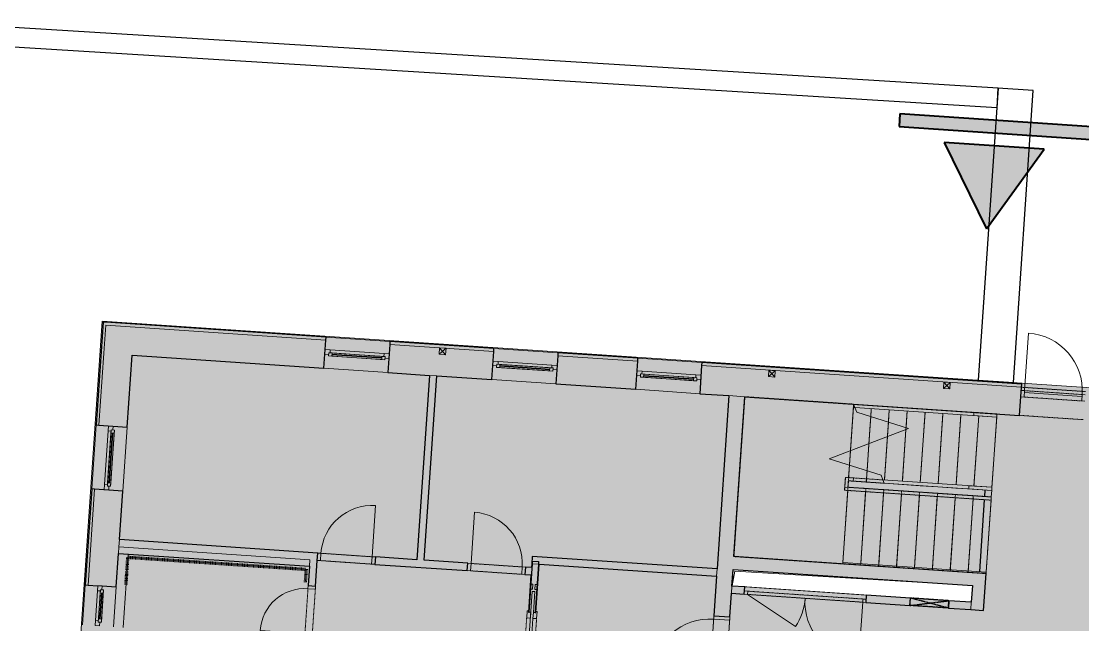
# Model space of a CAD drawing. Header units: millimetres. Extents: x -10201 to 227333, y -5874 to 72638.
# Drawn here: x 179496 to 196052, y 51600 to 61018 of the extents above; entities that cross this region are included whole.
import ezdxf

# ---------------------------------------------------------------- set-up
doc = ezdxf.new("R2010")
doc.units = ezdxf.units.MM
for name, pattern in [('HA_Dash_3mm-S1mm', [3, 2, -1]), ('HA_DashDot_2_2mm-S0_6mm', [2.2, 1, -0.6, 0, -0.6]), ('HA_DashDot_4mm-S1mm', [4, 2, -1, 0, -1])]:
    doc.linetypes.add(name, pattern=pattern)
for name, color, linetype, lineweight in [('A-AREA-____-OTLN', 9, 'Continuous', 25), ('A-DETL-____-THIN', 9, 'Continuous', 9), ('A-DETL-____-WIDE', 9, 'Continuous', 40), ('A-DETL-GENF-OTLN', 9, 'Continuous', 9), ('A-DOOR-____-MCUT', 9, 'HA_DashDot_2_2mm-S0_6mm', 9), ('A-DOOR-____-OTLN', 9, 'Continuous', 9), ('A-DOOR-FRAM-MCUT', 9, 'Continuous', 9), ('A-FLOR-____-OTLN', 9, 'Continuous', 9), ('A-FLOR-HRAL-MBND', 9, 'HA_DashDot_4mm-S1mm', 9), ('A-FLOR-HRAL-OTLN', 9, 'Continuous', 9), ('A-GENM-____-MCUT', 9, 'HA_Dash_3mm-S1mm', 25), ('A-GENM-____-OTLN', 9, 'Continuous', 9), ('A-GLAZ-____-MCUT', 9, 'Continuous', 5), ('A-GLAZ-____-OTLN', 9, 'Continuous', 5), ('A-WALL-____-MCUT', 9, 'Continuous', 25), ('A-WALL-____-OTLN', 9, 'Continuous', 9), ('I-WALL-____-MCUT', 9, 'Continuous', 25), ('I-WALL-____-OTLN', 9, 'Continuous', 9), ('M-HVAC-DUCT-OTLN', 9, 'Continuous', 9), ('S-STRS-____-MBND', 9, 'HA_DashDot_4mm-S1mm', 9), ('S-STRS-____-OTLN', 9, 'Continuous', 9)]:
    doc.layers.add(name, color=color, linetype=linetype, lineweight=lineweight)

# ---------------------------------------------------------------- blocks, each defined once
blk = doc.blocks.new('HA_DR_Single_Swing_Solid - In_BJ_800x2100-2124338-schema POHLEDU D_120_6200')
at = {"layer": 'A-DOOR-____-MCUT'}
for p, q in [((-400, 57.5), (400, 57.5)), ((-400, -57.5), (400, -57.5))]:
    blk.add_line(p, q, dxfattribs=at)
at = {"layer": 'A-DOOR-____-OTLN', "lineweight": 5}
blk.add_line((400, -857.5), (400, -57.5), dxfattribs=at)
blk.add_arc((400, -57.5), 800, 180, 270, dxfattribs=at)
at = {"layer": 'A-DOOR-FRAM-MCUT'}
for p, q in [((-400, 57.5), (-450, 57.5)), ((-400, -57.5), (-400, 57.5)), ((450, 57.5), (400, 57.5)), ((400, 57.5), (400, -57.5)), ((-450, -57.5), (-400, -57.5)), ((400, -57.5), (450, -57.5))]:
    blk.add_line(p, q, dxfattribs=at)
blk = doc.blocks.new('HA_DR_Single_Swing_Solid - In_BJ_800x2100-2124336-schema POHLEDU D_120_6200')
at = {"layer": 'A-DOOR-____-MCUT'}
for p, q in [((-400, 57.5), (400, 57.5)), ((-400, -57.5), (400, -57.5))]:
    blk.add_line(p, q, dxfattribs=at)
at = {"layer": 'A-DOOR-____-OTLN', "lineweight": 5}
blk.add_line((400, 857.5), (400, 57.5), dxfattribs=at)
blk.add_arc((400, 57.5), 800, 90, 180, dxfattribs=at)
at = {"layer": 'A-DOOR-FRAM-MCUT'}
for p, q in [((-450, 57.5), (-400, 57.5)), ((-400, 57.5), (-400, -57.5)), ((400, 57.5), (450, 57.5)), ((400, -57.5), (400, 57.5)), ((-400, -57.5), (-450, -57.5)), ((450, -57.5), (400, -57.5))]:
    blk.add_line(p, q, dxfattribs=at)
blk = doc.blocks.new('HA_DR_Single_Swing_Solid - In_BJ_700x2100-2124342-schema POHLEDU D_120_6200')
at = {"layer": 'A-DOOR-____-MCUT'}
for p, q in [((-350, 57.5), (350, 57.5)), ((-350, -57.5), (350, -57.5))]:
    blk.add_line(p, q, dxfattribs=at)
at = {"layer": 'A-DOOR-____-OTLN', "lineweight": 5}
blk.add_line((350, -757.5), (350, -57.5), dxfattribs=at)
blk.add_arc((350, -57.5), 700, 180, 270, dxfattribs=at)
at = {"layer": 'A-DOOR-FRAM-MCUT'}
for p, q in [((-350, 57.5), (-400, 57.5)), ((-350, -57.5), (-350, 57.5)), ((400, 57.5), (350, 57.5)), ((350, 57.5), (350, -57.5)), ((-400, -57.5), (-350, -57.5)), ((350, -57.5), (400, -57.5))]:
    blk.add_line(p, q, dxfattribs=at)
blk = doc.blocks.new('HA_DR_Single_SlidingToPocket_Solid - In_BJ_800x2100-2105140-schema POHLEDU D_120_6200')
at = {"layer": 'A-DOOR-____-MCUT'}
for p, q in [((-400, 78), (400, 78)), ((-400, -77), (400, -77))]:
    blk.add_line(p, q, dxfattribs=at)
at = {"layer": 'A-DOOR-____-MCUT', "linetype": 'Continuous', "lineweight": 5}
for p, q in [((820, 19), (-20, 19)), ((-20, 19), (-20, -20)), ((820, -20), (820, 19)), ((-20, -20), (400, -20)), ((492, -20), (820, -20)), ((100, -177), (-100, -177)), ((100, -177), (8, -231))]:
    blk.add_line(p, q, dxfattribs=at)
at = {"layer": 'A-DOOR-FRAM-MCUT'}
for p, q in [((-400, 78), (-500, 78)), ((-420, -20), (-420, 20)), ((-420, 20), (-400, 20)), ((-400, 20), (-400, 78)), ((512, 78), (400, 78)), ((400, 78), (400, 20)), ((400, 20), (492, 20)), ((492, 20), (492, 47)), ((512, 58), (512, 78)), ((852, 47), (852, 20)), ((852, 20), (932, 20)), ((932, 20), (932, 47)), ((-513, -57), (-513, -77)), ((-513, -77), (-400, -77)), ((-400, -20), (-420, -20)), ((-400, -77), (-400, -20)), ((492, -20), (400, -20)), ((400, -20), (400, -77)), ((400, -77), (512, -77)), ((492, -47), (492, -20)), ((512, -77), (512, -57)), ((852, -20), (852, -47)), ((932, -20), (852, -20)), ((932, -47), (932, -20))]:
    blk.add_line(p, q, dxfattribs=at)
blk = doc.blocks.new('HA_DR_Single_Swing_Solid - In_BJ_900x2100_Vstupni-2124274-schema POHLEDU D_120_6200')
at = {"layer": 'A-DOOR-____-MCUT'}
for p, q in [((-450, 125), (450, 125)), ((-450, -125), (450, -125))]:
    blk.add_line(p, q, dxfattribs=at)
at = {"layer": 'A-DOOR-____-OTLN'}
for p, q in [((-500, 125), (500, 125)), ((-500, -125), (500, -125))]:
    blk.add_line(p, q, dxfattribs=at)
at = {"layer": 'A-DOOR-____-OTLN', "lineweight": 5}
blk.add_line((450, -1025), (450, -125), dxfattribs=at)
blk.add_arc((450, -125), 900, 180, 270, dxfattribs=at)
at = {"layer": 'A-DOOR-FRAM-MCUT'}
for p, q in [((-450, 125), (-500, 125)), ((-450, -125), (-450, 125)), ((500, 125), (450, 125)), ((450, 125), (450, -125)), ((-500, -125), (-450, -125)), ((450, -125), (500, -125))]:
    blk.add_line(p, q, dxfattribs=at)
blk = doc.blocks.new('HA_WD_SinglePanel - 1000x1500-1670803-schema POHLEDU D_120_6200')
at = {"layer": 'A-GLAZ-____-MCUT'}
for p, q in [((-420, 70), (-500, 70)), ((-500, 0), (-440, 0)), ((-440, -25), (-440, 25)), ((-440, 25), (-390, 25)), ((-420, 25), (-420, 70)), ((-390, 25), (-390, -25)), ((390, 5), (-390, 5)), ((390, -25), (390, 25)), ((390, 25), (440, 25)), ((500, 70), (420, 70)), ((420, 70), (420, 25)), ((440, 25), (440, -25)), ((440, 0), (500, 0)), ((-390, -25), (-440, -25)), ((390, -5), (-390, -5)), ((440, -25), (390, -25))]:
    blk.add_line(p, q, dxfattribs=at)
at = {"layer": 'A-GLAZ-____-OTLN'}
for p, q in [((440, 25), (-440, 25)), ((-440, -25), (-440, 25)), ((420, 70), (-420, 70)), ((390, 25), (-390, 25)), ((440, 25), (440, -25)), ((-440, -25), (440, -25)), ((390, -25), (-390, -25))]:
    blk.add_line(p, q, dxfattribs=at)
blk = doc.blocks.new('HA_WD_SinglePanel - 625x1000-1670806-schema POHLEDU D_120_6200')
at = {"layer": 'A-GLAZ-____-MCUT'}
for p, q in [((-313, 70), (-313, 0)), ((-233, 70), (-313, 70)), ((-313, 0), (-253, 0)), ((-253, -25), (-253, 25)), ((-253, 25), (-203, 25)), ((-233, 25), (-233, 70)), ((-203, 25), (-203, -25)), ((202, 5), (-203, 5)), ((202, -25), (202, 25)), ((202, 25), (252, 25)), ((312, 70), (232, 70)), ((232, 70), (232, 25)), ((252, 25), (252, -25)), ((252, 0), (312, 0)), ((312, 0), (312, 70)), ((-203, -25), (-253, -25)), ((202, -5), (-203, -5)), ((252, -25), (202, -25))]:
    blk.add_line(p, q, dxfattribs=at)
at = {"layer": 'A-GLAZ-____-OTLN'}
for p, q in [((252, 25), (-253, 25)), ((-253, -25), (-253, 25)), ((232, 70), (-233, 70)), ((202, 25), (-203, 25)), ((252, 25), (252, -25)), ((-253, -25), (252, -25)), ((202, -25), (-203, -25))]:
    blk.add_line(p, q, dxfattribs=at)
blk = doc.blocks.new('Top Rail Type - Top Rail_Internal_-1408388-schema POHLEDU D_120_6200')
at = {"layer": 'A-FLOR-HRAL-OTLN'}
for p, q in [((6781, 55452), (6781, 55502)), ((6781, 55502), (7141, 55502)), ((7141, 55502), (7141, 55452)), ((7141, 55452), (6781, 55452))]:
    blk.add_line(p, q, dxfattribs=at)
blk = doc.blocks.new('Top Rail Type - Top Rail_Internal_-V45-schema POHLEDU D_120_6200')
at = {"layer": 'A-FLOR-HRAL-MBND'}
for p, q in [((4901, 55452), (4901, 55502)), ((4901, 55502), (4901, 55502)), ((4924, 55452), (4901, 55452))]:
    blk.add_line(p, q, dxfattribs=at)
at = {"layer": 'A-FLOR-HRAL-OTLN'}
for p, q in [((4901, 55502), (4924, 55452)), ((7141, 55502), (4901, 55502)), ((7141, 55452), (7141, 55502)), ((7141, 55452), (4924, 55452))]:
    blk.add_line(p, q, dxfattribs=at)
blk = doc.blocks.new('Top Rail Type - Top Rail_Internal_-1408404-schema POHLEDU D_120_6200')
at = {"layer": 'A-FLOR-HRAL-OTLN'}
for p, q in [((6781, 54303), (6781, 54353)), ((6781, 54353), (7141, 54353)), ((7141, 54303), (6781, 54303)), ((7141, 54353), (7141, 54303))]:
    blk.add_line(p, q, dxfattribs=at)
blk = doc.blocks.new('Top Rail Type - Top Rail_Internal_-V46-schema POHLEDU D_120_6200')
at = {"layer": 'A-FLOR-HRAL-MBND'}
for p, q in [((4850, 54353), (4850, 54152)), ((4975, 54353), (4850, 54353)), ((4900, 54303), (4900, 54202)), ((4975, 54303), (4900, 54303)), ((5437, 54353), (4975, 54353)), ((5460, 54303), (4975, 54303)), ((4850, 54152), (7141, 54152)), ((4900, 54202), (7141, 54202)), ((7141, 54202), (7141, 54152))]:
    blk.add_line(p, q, dxfattribs=at)
at = {"layer": 'A-FLOR-HRAL-OTLN'}
for p, q in [((5437, 54353), (5460, 54303)), ((7141, 54353), (5437, 54353)), ((7141, 54303), (5460, 54303)), ((7141, 54303), (7141, 54353))]:
    blk.add_line(p, q, dxfattribs=at)
blk = doc.blocks.new('HA_GM_Shaft_Rectangle - Default-2031605-schema POHLEDU D_120_6200')
at = {"layer": 'A-DETL-GENF-OTLN'}
for p, q in [((26, -26), (3740, 0)), ((0, -260), (26, -26))]:
    blk.add_line(p, q, dxfattribs=at)
at = {"layer": 'A-GENM-____-OTLN'}
for p, q in [((0, -260), (0, 0)), ((0, 0), (3740, 0)), ((3740, 0), (3740, -260)), ((3740, -260), (0, -260))]:
    blk.add_line(p, q, dxfattribs=at)
blk = doc.blocks.new('HA_GM_Tiling_LineBased - Generic Tiles-2043970-schema POHLEDU D_120_6200')
at = {"layer": 'A-GENM-____-OTLN', "linetype": 'HA_DashDot_4mm-S1mm', "lineweight": 80}
blk.add_line((50, -50), (475, -50), dxfattribs=at)
blk = doc.blocks.new('HA_GM_Tiling_LineBased - Generic Tiles-2044023-schema POHLEDU D_120_6200')
at = {"layer": 'A-GENM-____-OTLN', "linetype": 'HA_DashDot_4mm-S1mm', "lineweight": 80}
blk.add_line((50, -50), (2835, -50), dxfattribs=at)
blk = doc.blocks.new('HA_GM_Tiling_LineBased - Generic Tiles-2043971-schema POHLEDU D_120_6200')
at = {"layer": 'A-GENM-____-OTLN', "linetype": 'HA_DashDot_4mm-S1mm', "lineweight": 80}
blk.add_line((50, -50), (250, -50), dxfattribs=at)
blk = doc.blocks.new('HA_DR_Single_Swing_Solid_ButtFrame - In_FAS_900x2350_Unik-2005942-schema POHLEDU D_120_6200')
at = {"layer": 'A-DOOR-____-MCUT'}
for p, q in [((-450, -70), (450, -70)), ((-450, -170), (450, -170))]:
    blk.add_line(p, q, dxfattribs=at)
at = {"layer": 'A-DOOR-____-OTLN', "linetype": 'HA_DashDot_2_2mm-S0_6mm'}
for p, q in [((500, 220), (-500, 220)), ((500, -220), (-500, -220))]:
    blk.add_line(p, q, dxfattribs=at)
at = {"layer": 'A-DOOR-____-OTLN', "lineweight": 5}
blk.add_line((450, -1070), (450, -170), dxfattribs=at)
blk.add_arc((450, -170), 900, 180, 270, dxfattribs=at)
at = {"layer": 'A-DOOR-FRAM-MCUT'}
for p, q in [((-450, -70), (-500, -70)), ((-450, -170), (-450, -70)), ((500, -70), (450, -70)), ((450, -70), (450, -170)), ((-500, -170), (-450, -170)), ((450, -170), (500, -170))]:
    blk.add_line(p, q, dxfattribs=at)
blk = doc.blocks.new('HA_DR_Double_Swing_Solid_wCasing - In_1800x2100_900-1873957-schema POHLEDU D_120_6200')
at = {"layer": 'A-DOOR-____-MCUT'}
for p, q in [((-900, -7), (900, -7)), ((-900, -57), (900, -57))]:
    blk.add_line(p, q, dxfattribs=at)
at = {"layer": 'A-DOOR-____-OTLN', "lineweight": 5}
for p, q in [((-121, -507), (-900, -57)), ((900, -957), (900, -57))]:
    blk.add_line(p, q, dxfattribs=at)
for centre, start, end in [((-900, -57), 330, 360), ((900, -57), 180, 270)]:
    blk.add_arc(centre, 900, start, end, dxfattribs=at)
at = {"layer": 'A-DOOR-FRAM-MCUT'}
for p, q in [((-900, -7), (-950, -7)), ((-950, -57), (-900, -57)), ((-900, -57), (-900, -7)), ((950, -7), (900, -7)), ((900, -7), (900, -57)), ((900, -57), (950, -57))]:
    blk.add_line(p, q, dxfattribs=at)
blk = doc.blocks.new('HA_GM_Opening_Rectangle_WallBased - Default-2069058-schema POHLEDU D_120_6200')
at = {"layer": 'A-GENM-____-MCUT'}
for p, q in [((425, 57.5), (-175, -57.5)), ((-175, 57.5), (425, -57.5)), ((-175, 57.5), (-175, -57.5)), ((-175, 57.5), (425, 57.5)), ((425, 57.5), (425, -57.5)), ((-175, -57.5), (425, -57.5))]:
    blk.add_line(p, q, dxfattribs=at)
blk = doc.blocks.new('185-01_OBJEKT B_Central_rvt-5-schema POHLEDU D_120_6200')
at = {"layer": 'A-AREA-____-OTLN'}
for p, q in [((10695, 53601), (10702, 53701)), ((10615, 52429), (10691, 53551))]:
    blk.add_line(p, q, dxfattribs=at)
at = {"layer": 'A-FLOR-____-OTLN'}
for p, q in [((6952, 55158), (8648, 55043)), ((12209, 55163), (11311, 55224)), ((10801, 53695), (10795, 53594)), ((10791, 53545), (10715, 52422)), ((8846, 52063), (6951, 52192))]:
    blk.add_line(p, q, dxfattribs=at)
at = {"layer": 'A-WALL-____-MCUT'}
for p, q in [((-3057, 56324), (-3166, 54718)), ((-3012, 56321), (-3057, 56324)), ((420, 56088), (-3012, 56321)), ((387, 55604), (417, 56043)), ((417, 56043), (420, 56088)), ((1414, 55975), (1384, 55536)), ((1417, 56020), (1414, 55975)), ((3039, 55910), (1417, 56020)), ((-2683, 54685), (-2606, 55807)), ((-2606, 55807), (387, 55604)), ((3006, 55426), (3036, 55865)), ((3036, 55865), (3039, 55910)), ((4033, 55798), (4003, 55359)), ((4036, 55843), (4033, 55798)), ((5283, 55758), (4036, 55843)), ((5251, 55274), (5280, 55713)), ((5280, 55713), (5283, 55758)), ((6278, 55645), (6248, 55206)), ((6281, 55690), (6278, 55645)), ((11270, 55352), (6281, 55690)), ((1384, 55536), (2033, 55492)), ((2148, 55485), (3006, 55426)), ((4003, 55359), (5251, 55274)), ((11237, 54868), (11267, 55307)), ((11267, 55307), (11270, 55352)), ((6248, 55206), (6702, 55176)), ((6952, 55159), (11237, 54868)), ((-3166, 54718), (-3121, 54715)), ((-3121, 54715), (-2683, 54685)), ((-3234, 53720), (-3336, 52223)), ((-3189, 53717), (-3234, 53720)), ((-2750, 53687), (-3189, 53717)), ((-2802, 52929), (-2750, 53687)), ((-2852, 52191), (-2816, 52714)), ((-3336, 52223), (-3291, 52220)), ((-3291, 52220), (-3141, 52210)), ((-3071, 52206), (-2852, 52191))]:
    blk.add_line(p, q, dxfattribs=at)
at = {"layer": 'A-WALL-____-MCUT', "lineweight": 9}
for p, q in [((-3016, 56276), (-3045, 55837)), ((-3045, 55837), (-3016, 56276)), ((417, 56043), (-3016, 56276)), ((-3016, 56276), (417, 56043)), ((3036, 55865), (1414, 55975)), ((1414, 55975), (3036, 55865)), ((-3045, 55837), (-3121, 54715)), ((-3121, 54715), (-3045, 55837)), ((5280, 55713), (4033, 55798)), ((4033, 55798), (5280, 55713)), ((11267, 55307), (6278, 55645)), ((6278, 55645), (11267, 55307)), ((2148, 55485), (2033, 55492)), ((6952, 55159), (6702, 55176)), ((-3189, 53717), (-3291, 52220)), ((-3291, 52220), (-3189, 53717)), ((-2809, 52814), (-2816, 52714)), ((-2802, 52929), (-2809, 52814)), ((-2809, 52814), (169, 52612)), ((169, 52612), (-2809, 52814)), ((162, 52512), (169, 52612)), ((6511, 52357), (6519, 52472)), ((6751, 52205), (6743, 52091)), ((10475, 51837), (10483, 51952))]:
    blk.add_line(p, q, dxfattribs=at)
at = {"layer": 'A-WALL-____-OTLN'}
for p, q in [((420, 56088), (1417, 56020)), ((3039, 55910), (4036, 55843)), ((5283, 55758), (6281, 55690)), ((1384, 55536), (387, 55604)), ((4003, 55359), (3006, 55426)), ((11267, 55307), (12264, 55239)), ((6248, 55206), (5251, 55274)), ((12209, 55163), (11311, 55224)), ((-3234, 53720), (-3166, 54718)), ((-2683, 54685), (-2750, 53687)), ((-3378, 51600), (-3336, 52223)), ((-2852, 52191), (-2894, 51567))]:
    blk.add_line(p, q, dxfattribs=at)
at = {"layer": 'I-WALL-____-MCUT'}
for p, q in [((2033, 55492), (1838, 52614)), ((1952, 52606), (2148, 55485)), ((6702, 55176), (6519, 52472)), ((6782, 52664), (6952, 55159)), ((291, 52719), (-2802, 52929)), ((-2816, 52714), (162, 52512)), ((283, 52604), (291, 52719)), ((1189, 52658), (1181, 52543)), ((1838, 52614), (1189, 52658)), ((3635, 52667), (3628, 52553)), ((6519, 52472), (3635, 52667)), ((10514, 52411), (6782, 52664)), ((162, 52512), (142, 52213)), ((256, 52205), (283, 52604)), ((1181, 52543), (2623, 52445)), ((2631, 52560), (1952, 52606)), ((2623, 52445), (2631, 52560)), ((3529, 52499), (3521, 52385)), ((3624, 52493), (3529, 52499)), ((3586, 51796), (3638, 52552)), ((3628, 52553), (3624, 52493)), ((3638, 52552), (3640, 52594)), ((3640, 52594), (3735, 52588)), ((3732, 52546), (3681, 51790)), ((3691, 51789), (3742, 52545)), ((3735, 52588), (3732, 52546)), ((3742, 52545), (6511, 52357)), ((3521, 52385), (3616, 52378)), ((3616, 52378), (3576, 51797)), ((6511, 52357), (6469, 51738)), ((6751, 52205), (6769, 52465)), ((6769, 52465), (10500, 52212)), ((10713, 52398), (10514, 52411)), ((10674, 51824), (10713, 52398)), ((142, 52213), (256, 52205)), ((6951, 52192), (6751, 52205)), ((6943, 52077), (6951, 52192)), ((10500, 52212), (10483, 51952)), ((6718, 51722), (6743, 52091)), ((6743, 52091), (6943, 52077)), ((8846, 52063), (8839, 51948)), ((9535, 52016), (8846, 52063)), ((9527, 51902), (9535, 52016)), ((8839, 51948), (9527, 51902)), ((10133, 51976), (10126, 51861)), ((10126, 51861), (10475, 51837)), ((10483, 51952), (10133, 51976)), ((10475, 51837), (10674, 51824)), ((3576, 51797), (3586, 51796)), ((3681, 51790), (3691, 51789)), ((6469, 51738), (6718, 51722))]:
    blk.add_line(p, q, dxfattribs=at)
at = {"layer": 'I-WALL-____-OTLN'}
for p, q in [((-2667, 52704), (-2744, 51557)), ((341, 52716), (1139, 52661)), ((1131, 52547), (333, 52601)), ((2681, 52557), (3479, 52503)), ((3732, 52546), (3638, 52552)), ((3471, 52388), (2673, 52442)), ((-2894, 51567), (-2852, 52191)), ((6951, 52192), (8846, 52063)), ((8789, 51952), (6993, 52074)), ((9535, 52016), (10133, 51976)), ((10126, 51861), (9527, 51902))]:
    blk.add_line(p, q, dxfattribs=at)
at = {"layer": 'M-HVAC-DUCT-OTLN', "lineweight": 5}
for p, q in [((2186, 55821), (2192, 55920)), ((2292, 55914), (2186, 55821)), ((2285, 55814), (2186, 55821)), ((2285, 55814), (2192, 55920)), ((2192, 55920), (2292, 55914)), ((2292, 55914), (2285, 55814)), ((7319, 55472), (7326, 55572)), ((7425, 55565), (7319, 55472)), ((7419, 55465), (7319, 55472)), ((7419, 55465), (7326, 55572)), ((7326, 55572), (7425, 55565)), ((7425, 55565), (7419, 55465)), ((10047, 55287), (10054, 55387)), ((10154, 55380), (10047, 55287)), ((10147, 55280), (10054, 55387)), ((10054, 55387), (10154, 55380)), ((10154, 55380), (10147, 55280)), ((10147, 55280), (10047, 55287))]:
    blk.add_line(p, q, dxfattribs=at)
at = {"layer": 'S-STRS-____-MBND'}
for p, q in [((6952, 55159), (6782, 52664)), ((8648, 55043), (6952, 55159)), ((8598, 54315), (8648, 55043)), ((8598, 54315), (8648, 55043)), ((8648, 55043), (8648, 55043)), ((8887, 54426), (8915, 54851)), ((8887, 54426), (8915, 54851)), ((9175, 54537), (9190, 54764)), ((9175, 54537), (9190, 54764)), ((9463, 54649), (9465, 54677)), ((9463, 54649), (9465, 54677)), ((8567, 53846), (8583, 54088)), ((8567, 53846), (8583, 54088)), ((8846, 53827), (8858, 54001)), ((8846, 53827), (8858, 54001)), ((8560, 53746), (8567, 53846)), ((9125, 53808), (8567, 53846)), ((8560, 53746), (8478, 52549)), ((8560, 53746), (8478, 52549)), ((8560, 53746), (10795, 53595)), ((8839, 53728), (8758, 52530)), ((8839, 53728), (8758, 52530)), ((9118, 53709), (9037, 52511)), ((9118, 53709), (9037, 52511)), ((9398, 53690), (9317, 52492)), ((9398, 53690), (9317, 52492)), ((9677, 53671), (9596, 52473)), ((9677, 53671), (9596, 52473)), ((9957, 53652), (9875, 52454)), ((9957, 53652), (9875, 52454)), ((10236, 53633), (10155, 52435)), ((10236, 53633), (10155, 52435)), ((10515, 53614), (10434, 52416)), ((10515, 53614), (10434, 52416)), ((10795, 53595), (10713, 52398)), ((6782, 52664), (8478, 52549)), ((8478, 52549), (10713, 52398))]:
    blk.add_line(p, q, dxfattribs=at)
at = {"layer": 'S-STRS-____-MBND', "linetype": 'Continuous', "lineweight": 5}
for p, q in [((8668, 54992), (8696, 54920)), ((8696, 54920), (9504, 54664)), ((9504, 54664), (8269, 54187)), ((8269, 54187), (9077, 53932)), ((9077, 53932), (9105, 53860))]:
    blk.add_line(p, q, dxfattribs=at)
at = {"layer": 'S-STRS-____-OTLN', "linetype": 'HA_DashDot_4mm-S1mm'}
for p, q in [((8915, 54851), (8924, 54974)), ((9190, 54764), (9203, 54955)), ((9465, 54677), (9482, 54936)), ((9687, 53821), (9762, 54917)), ((9967, 53802), (10041, 54898)), ((10246, 53783), (10321, 54879)), ((10525, 53764), (10600, 54860)), ((10805, 53745), (10879, 54842)), ((9408, 53840), (9463, 54649)), ((9129, 53859), (9175, 54537)), ((8583, 54088), (8598, 54315)), ((8858, 54001), (8887, 54426))]:
    blk.add_line(p, q, dxfattribs=at)
at = {"layer": 'S-STRS-____-OTLN'}
for p, q in [((8915, 54851), (8924, 54974)), ((9190, 54764), (9203, 54955)), ((9465, 54677), (9482, 54936)), ((9687, 53821), (9762, 54917)), ((9967, 53802), (10041, 54898)), ((10246, 53783), (10321, 54879)), ((10525, 53764), (10600, 54860)), ((10805, 53745), (10879, 54842)), ((9408, 53840), (9463, 54649)), ((9129, 53859), (9175, 54537)), ((8583, 54088), (8598, 54315)), ((8858, 54001), (8887, 54426)), ((9125, 53808), (9125, 53808)), ((9405, 53789), (9125, 53808)), ((9684, 53770), (9405, 53789)), ((9963, 53751), (9684, 53770)), ((10243, 53732), (9963, 53751)), ((10522, 53714), (10243, 53732)), ((10801, 53695), (10522, 53714))]:
    blk.add_line(p, q, dxfattribs=at)
at = {"layer": 'A-DOOR-____-OTLN', "lineweight": 9}
for name, p, rotation in [('HA_DR_Single_Swing_Solid_ButtFrame - In_FAS_900x2350_Unik-2005942-schema POHLEDU D_120_6200', (11751, 55053), 176.1172724189429), ('HA_DR_Single_Swing_Solid - In_BJ_800x2100-2124336-schema POHLEDU D_120_6200', (736, 52631), 356.1172724189428), ('HA_DR_Single_Swing_Solid - In_BJ_800x2100-2124338-schema POHLEDU D_120_6200', (3076, 52472), 176.1172724189429), ('HA_DR_Single_Swing_Solid - In_BJ_700x2100-2124342-schema POHLEDU D_120_6200', (172, 51810), 266.1172724189429), ('HA_DR_Single_SlidingToPocket_Solid - In_BJ_800x2100-2105140-schema POHLEDU D_120_6200', (3600, 51302), 86.1172724189423), ('HA_DR_Double_Swing_Solid_wCasing - In_1800x2100_900-1873957-schema POHLEDU D_120_6200', (7895, 52070), 356.1172724189428), ('HA_DR_Single_Swing_Solid - In_BJ_900x2100_Vstupni-2124274-schema POHLEDU D_120_6200', (6560, 51231), 266.1172724189429)]:
    blk.add_blockref(name, p, dxfattribs=dict(at, rotation=rotation))
at = {"layer": 'A-FLOR-HRAL-OTLN', "lineweight": 9, "rotation": 356.1172724189431}
for name in ['Top Rail Type - Top Rail_Internal_-V45-schema POHLEDU D_120_6200', 'Top Rail Type - Top Rail_Internal_-1408388-schema POHLEDU D_120_6200', 'Top Rail Type - Top Rail_Internal_-V46-schema POHLEDU D_120_6200', 'Top Rail Type - Top Rail_Internal_-1408404-schema POHLEDU D_120_6200']:
    blk.add_blockref(name, (0, 0), dxfattribs=at)
at = {"layer": 'A-GENM-____-OTLN', "lineweight": 9}
for name, p, rotation in [('HA_GM_Tiling_LineBased - Generic Tiles-2043970-schema POHLEDU D_120_6200', (-2752, 52184), 86.117272418943), ('HA_GM_Tiling_LineBased - Generic Tiles-2044023-schema POHLEDU D_120_6200', (-2716, 52708), 356.1172724189429), ('HA_GM_Tiling_LineBased - Generic Tiles-2043971-schema POHLEDU D_120_6200', (162, 52512), 266.117272418943), ('HA_GM_Shaft_Rectangle - Default-2031605-schema POHLEDU D_120_6200', (6769, 52465), 356.1172724189424), ('HA_GM_Opening_Rectangle_WallBased - Default-2069058-schema POHLEDU D_120_6200', (9955, 51930), 176.1172724189429)]:
    blk.add_blockref(name, p, dxfattribs=dict(at, rotation=rotation))
at = {"layer": 'A-GLAZ-____-OTLN', "lineweight": 9}
for name, p, rotation in [('HA_WD_SinglePanel - 1000x1500-1670803-schema POHLEDU D_120_6200', (901, 55790), 356.1172724189428), ('HA_WD_SinglePanel - 1000x1500-1670803-schema POHLEDU D_120_6200', (3520, 55612), 356.1172724189428), ('HA_WD_SinglePanel - 1000x1500-1670803-schema POHLEDU D_120_6200', (5764, 55460), 356.1172724189428), ('HA_WD_SinglePanel - 1000x1500-1670803-schema POHLEDU D_120_6200', (-2936, 54201), 86.11727241894292), ('HA_WD_SinglePanel - 625x1000-1670806-schema POHLEDU D_120_6200', (-3092, 51894), 86.11727241894292)]:
    blk.add_blockref(name, p, dxfattribs=dict(at, rotation=rotation))
blk = doc.blocks.new('HA_GM_Shaft_Rectangle - Default-2321896-schema POHLEDU D_120_6200')
at = {"layer": 'A-DETL-GENF-OTLN'}
for p, q in [((26, -26), (3740, 0)), ((0, -260), (26, -26))]:
    blk.add_line(p, q, dxfattribs=at)
at = {"layer": 'A-GENM-____-OTLN'}
blk.add_line((2100, -260), (200, -260), dxfattribs=at)
blk = doc.blocks.new('Top Rail Type - Top Rail_Internal_-1408601-schema POHLEDU D_120_6200')
at = {"layer": 'A-FLOR-HRAL-OTLN'}
for p, q in [((8644, 54993), (8648, 55043)), ((8668, 54992), (8644, 54993))]:
    blk.add_line(p, q, dxfattribs=at)
blk = doc.blocks.new('Top Rail Type - Top Rail_Internal_-1408617-schema POHLEDU D_120_6200')
at = {"layer": 'A-FLOR-HRAL-OTLN'}
for p, q in [((8511, 53775), (8520, 53900)), ((8520, 53900), (8644, 53891)), ((8566, 53847), (8561, 53772)), ((8641, 53842), (8566, 53847)), ((8644, 53891), (8641, 53842)), ((8509, 53749), (8506, 53700)), ((8506, 53700), (8509, 53749)), ((10791, 53545), (8506, 53700)), ((8509, 53749), (8511, 53775)), ((8509, 53749), (10795, 53594)), ((8561, 53772), (8559, 53746)), ((10795, 53594), (10791, 53545))]:
    blk.add_line(p, q, dxfattribs=at)
blk = doc.blocks.new('Top Rail Type - Top Rail_Internal_-V41-schema POHLEDU D_120_6200')
at = {"layer": 'A-FLOR-HRAL-OTLN'}
for p, q in [((8520, 53900), (8509, 53749)), ((8644, 53891), (8520, 53900)), ((8566, 53847), (8559, 53746)), ((8641, 53842), (8566, 53847)), ((8506, 53700), (10791, 53545)), ((8559, 53746), (10795, 53594)), ((10795, 53594), (10791, 53545))]:
    blk.add_line(p, q, dxfattribs=at)
blk = doc.blocks.new('Top Rail Type - Top Rail_Internal_-2229680-schema POHLEDU D_120_6200')
at = {"layer": 'A-FLOR-HRAL-OTLN'}
for p, q in [((8478, 52549), (8480, 52574)), ((8480, 52574), (10715, 52422)), ((10715, 52422), (10713, 52398))]:
    blk.add_line(p, q, dxfattribs=at)
blk = doc.blocks.new('Top Rail Type - Top Rail_Internal_-V54-schema POHLEDU D_120_6200')
at = {"layer": 'A-FLOR-HRAL-OTLN'}
for p, q in [((8480, 52574), (8478, 52549)), ((8480, 52574), (10715, 52422)), ((10715, 52422), (10713, 52398))]:
    blk.add_line(p, q, dxfattribs=at)

msp = doc.modelspace()

# ---------------------------------------------------------------- hatches: boundary and pattern name
at = {"layer": 'A-DETL-GENF-OTLN'}
h = msp.add_hatch(color=161, dxfattribs=at)
h.paths.add_polyline_path([(194550, 57780), (195449, 59021), (193889, 59127), (194421, 58042)])
h.paths.add_polyline_path([(196179, 59172), (196193, 59371), (193200, 59575), (193186, 59375), (195279, 59233)])
h = msp.add_hatch(color=7, dxfattribs=at)
h.paths.add_polyline_path([(207951, 42016), (208791, 54446), (180758, 56340), (179915, 43919), (207937, 42017)])
h.paths.add_polyline_path([(207865, 48136), (207117, 48194), (207155, 48755), (207904, 48704), (207869, 48186)])
h.paths.add_polyline_path([(202092, 48953), (202043, 48965), (202083, 49555), (202133, 49552), (202092, 48954)])
h.paths.add_polyline_path([(208374, 49129), (208374, 49128), (208363, 49121)])
h.paths.add_polyline_path([(201928, 48965), (201484, 48995), (201524, 49593), (201968, 49563), (201930, 48994)])
h.paths.add_polyline_path([(199639, 49135), (199340, 49155), (199379, 49739), (199679, 49719), (199640, 49155)])
h.paths.add_polyline_path([(194914, 49441), (194500, 49469), (194540, 50067), (194954, 50031), (194937, 49785)])
h.paths.add_polyline_path([(194250, 49486), (193836, 49514), (193877, 50112), (194291, 50084), (194252, 49514)])
h.paths.add_polyline_path([(189397, 49830), (189113, 49849), (189153, 50433), (189437, 50406), (189399, 49849)])
h.paths.add_polyline_path([(181562, 49936), (180828, 49986), (180876, 50569), (181601, 50512), (181565, 49986)])
h.paths.add_polyline_path([(187282, 49974), (186824, 50013), (186863, 50588), (187322, 50557), (187284, 50005)])
h.paths.add_polyline_path([(186709, 50013), (186419, 50032), (186459, 50616), (186748, 50588), (186710, 50032)])
h.paths.add_polyline_path([(197375, 51744), (196507, 51803), (196565, 52521), (197424, 52455), (197379, 51803)])
h.paths.add_polyline_path([(194312, 51952), (190581, 52212), (190599, 52465), (194330, 52205), (194329, 52198)])
h.paths.add_polyline_path([(198596, 53997), (198596, 53998), (198624, 54417)])
h.paths.add_polyline_path([(194712, 54892), (194712, 54892), (194504, 54906)])

# ---------------------------------------------------------------- linework, layer by layer
at = {"layer": 'A-DETL-____-THIN'}
for p, q in [((180758, 56340), (179915, 43919)), ((208791, 54446), (180758, 56340))]:
    msp.add_line(p, q, dxfattribs=at)
at = {"layer": 'A-DETL-____-WIDE'}
for p, q in [((193200, 59575), (193186, 59375)), ((196193, 59371), (193200, 59575)), ((193186, 59375), (196179, 59172)), ((195449, 59021), (193889, 59127)), ((193889, 59127), (194550, 57780)), ((194550, 57780), (195449, 59021))]:
    msp.add_line(p, q, dxfattribs=at)
at = {"layer": 'A-WALL-____-MCUT'}
for p, q in [((194730, 59972), (177798, 61018)), ((177778, 60719), (194710, 59673)), ((194730, 59972), (194421, 55415)), ((194729, 59972), (194710, 59673)), ((195279, 59937), (194729, 59972)), ((194970, 55378), (195279, 59937)), ((194421, 55415), (194970, 55378))]:
    msp.add_line(p, q, dxfattribs=at)
at = {"layer": 'S-STRS-____-OTLN'}
for p, q in [((192428, 54315), (192474, 54993)), ((192716, 54426), (192745, 54851)), ((193005, 54537), (193020, 54764)), ((193293, 54649), (193295, 54677)), ((192400, 53897), (192413, 54088)), ((192676, 53827), (192687, 54001)), ((192390, 53746), (192396, 53846)), ((192676, 53827), (192396, 53846)), ((192955, 53808), (192676, 53827)), ((192386, 53696), (192310, 52574)), ((192390, 53746), (192669, 53728)), ((192665, 53677), (192589, 52555)), ((192669, 53728), (192948, 53709)), ((192945, 53658), (192869, 52536)), ((192948, 53709), (193228, 53690)), ((193224, 53639), (193148, 52517)), ((193228, 53690), (193507, 53671)), ((193507, 53671), (193786, 53652)), ((193786, 53652), (194066, 53633)), ((193504, 53620), (193427, 52498)), ((193783, 53601), (193707, 52479)), ((194062, 53582), (193986, 52460)), ((194066, 53633), (194345, 53614)), ((194342, 53563), (194265, 52441)), ((194345, 53614), (194624, 53595)), ((194621, 53545), (194545, 52422))]:
    msp.add_line(p, q, dxfattribs=at)
at = {"layer": 'S-STRS-____-OTLN', "linetype": 'HA_DashDot_4mm-S1mm'}
for p, q in [((192428, 54315), (192474, 54993)), ((192716, 54426), (192745, 54851)), ((193005, 54537), (193020, 54764)), ((193293, 54649), (193295, 54677)), ((192400, 53897), (192413, 54088)), ((192676, 53827), (192687, 54001)), ((192386, 53696), (192310, 52574)), ((192665, 53677), (192589, 52555)), ((192945, 53658), (192869, 52536)), ((193224, 53639), (193148, 52517)), ((193504, 53620), (193427, 52498)), ((193783, 53601), (193707, 52479)), ((194062, 53582), (193986, 52460)), ((194342, 53563), (194265, 52441))]:
    msp.add_line(p, q, dxfattribs=at)

# ---------------------------------------------------------------- block references
at = {"color": 50, "lineweight": 5}
msp.add_blockref('185-01_OBJEKT B_Central_rvt-5-schema POHLEDU D_120_6200', (183830, 0), dxfattribs=at)
at = {"layer": 'A-FLOR-HRAL-OTLN'}
for name in ['Top Rail Type - Top Rail_Internal_-1408601-schema POHLEDU D_120_6200', 'Top Rail Type - Top Rail_Internal_-1408601-schema POHLEDU D_120_6200', 'Top Rail Type - Top Rail_Internal_-1408617-schema POHLEDU D_120_6200', 'Top Rail Type - Top Rail_Internal_-V41-schema POHLEDU D_120_6200', 'Top Rail Type - Top Rail_Internal_-2229680-schema POHLEDU D_120_6200', 'Top Rail Type - Top Rail_Internal_-V54-schema POHLEDU D_120_6200']:
    msp.add_blockref(name, (183830, 0), dxfattribs=at)
at = {"layer": 'A-GENM-____-OTLN', "lineweight": 5, "rotation": 356.1172724189428}
msp.add_blockref('HA_GM_Shaft_Rectangle - Default-2321896-schema POHLEDU D_120_6200', (190599, 52465), dxfattribs=at)

doc.saveas('drawing.dxf')
